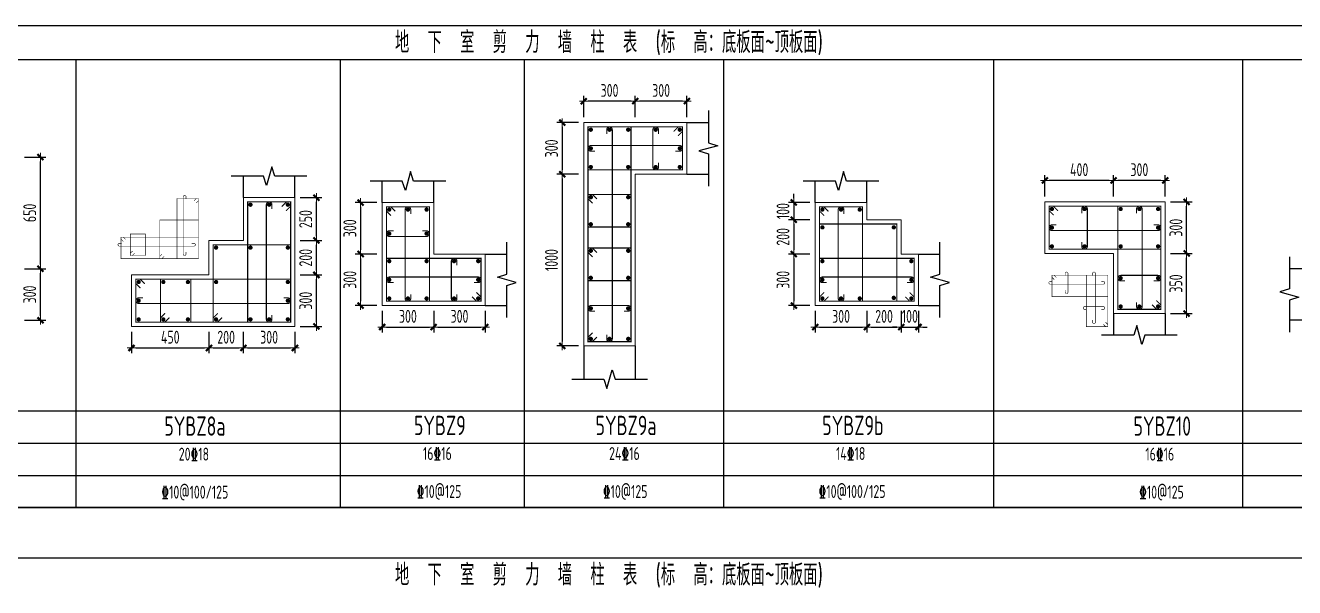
# Model space of a CAD drawing. Extents: x 292423 to 376523, y 106557 to 361882.
# Drawn here: x 316616 to 346140, y 191102 to 204194 of the extents above; entities that cross this region are included whole.
import ezdxf
from ezdxf.enums import TextEntityAlignment as Align

# ---------------------------------------------------------------- set-up
doc = ezdxf.new("R2010")
doc.units = 0
doc.header["$LTSCALE"] = 1000
doc.layers.get('0').update_dxf_attribs({"linetype": 'CONTINUOUS'})
doc.layers.get('Defpoints').update_dxf_attribs({"linetype": 'CONTINUOUS'})
for name, color, linetype in [('Note', 7, 'CONTINUOUS'), ('TAB', 7, 'CONTINUOUS'), ('THIN', 7, 'CONTINUOUS')]:
    doc.layers.add(name, color=color, linetype=linetype)
for name, color, linetype, lineweight in [('REIN', 6, 'CONTINUOUS', 18), ('Z-柱大样外框', 7, 'ByLayer', 18), ('Z-详图标注', 3, 'CONTINUOUS', 18)]:
    doc.layers.add(name, color=color, linetype=linetype, lineweight=lineweight)
doc.styles.get("Standard").update_dxf_attribs({"font": 'tssdeng.shx', "width": 0.7, "bigfont": 'tssdchn.shx'})
doc.styles.add('TCCAD_Dimension', font='Tssdeng.shx', dxfattribs={"width": 0.7, "bigfont": 'tssdchn.shx'})
doc.dimstyles.new('TCCAD_25_100', dxfattribs={"dimtxt": 300, "dimasz": 100, "dimexe": 125, "dimexo": 125, "dimgap": 100, "dimtad": 1, "dimdec": 0, "dimlfac": 0.25, "dimzin": 0, "dimdsep": 46, "dimtxsty": 'TCCAD_Dimension', "dimblk": '_TCDBK25_100', "dimcen": 0, "dimclrt": 7, "dimadec": 0, "dimazin": 0, "dimtfac": 1, "dimtdec": 0, "dimtix": 1, "dimtmove": 2, "dimatfit": 3, "dimfxl": 1, "dimtolj": 1, "dimtzin": 0, "dimarcsym": 0})

# ---------------------------------------------------------------- blocks, each defined once
blk = doc.blocks.new('_TCDBK25_100')
blk.add_line((-1, 0), (1, 0))
at = {"const_width": 0.5}
blk.add_lwpolyline([(-0.7, -0.7), (0.7, 0.7)], dxfattribs=at)
blk = doc.blocks.new('*D703')
at = {"layer": 'Defpoints', "color": 0}
for p in [(316467, 198527), (316967, 198527), (316467, 197327)]:
    blk.add_point(p, dxfattribs=at)
at = {"layer": 'Z-详图标注', "color": 0, "lineweight": -2}
for p, q in [((316592, 198527), (317092, 198527)), ((316967, 197427), (316967, 198427)), ((316592, 197327), (317092, 197327))]:
    blk.add_line(p, q, dxfattribs=at)
at = {"layer": 'Z-详图标注', "color": 0, "lineweight": -2, "xscale": 100, "yscale": 100, "zscale": 100}
for p, rotation in [((316967, 198527), 90), ((316967, 197327), 270)]:
    blk.add_blockref('_TCDBK25_100', p, dxfattribs=dict(at, rotation=rotation))
at = {"layer": 'Z-详图标注', "color": 7, "insert": (316717, 197927), "char_height": 300, "attachment_point": 5, "rotation": 90, "style": 'TCCAD_Dimension'}
blk.add_mtext('\\A1;300', dxfattribs=at)
blk = doc.blocks.new('*D704')
at = {"layer": 'Defpoints', "color": 0}
for p in [(316467, 201127), (316967, 201127), (316467, 198527)]:
    blk.add_point(p, dxfattribs=at)
at = {"layer": 'Z-详图标注', "color": 0, "lineweight": -2}
for p, q in [((316592, 201127), (317092, 201127)), ((316967, 198627), (316967, 201027)), ((316592, 198527), (317092, 198527))]:
    blk.add_line(p, q, dxfattribs=at)
at = {"layer": 'Z-详图标注', "color": 0, "lineweight": -2, "xscale": 100, "yscale": 100, "zscale": 100}
for p, rotation in [((316967, 201127), 90), ((316967, 198527), 270)]:
    blk.add_blockref('_TCDBK25_100', p, dxfattribs=dict(at, rotation=rotation))
at = {"layer": 'Z-详图标注', "color": 7, "insert": (316717, 199827), "char_height": 300, "attachment_point": 5, "rotation": 90, "style": 'TCCAD_Dimension'}
blk.add_mtext('\\A1;650', dxfattribs=at)
blk = doc.blocks.new('*D705')
at = {"layer": 'Defpoints', "color": 0}
for p in [(324914, 200069), (324414, 198869), (324914, 198869)]:
    blk.add_point(p, dxfattribs=at)
at = {"layer": 'Z-详图标注', "color": 0, "lineweight": -2}
for p, q in [((324789, 200069), (324289, 200069)), ((324414, 199969), (324414, 198969)), ((324789, 198869), (324289, 198869))]:
    blk.add_line(p, q, dxfattribs=at)
at = {"layer": 'Z-详图标注', "color": 0, "lineweight": -2, "xscale": 100, "yscale": 100, "zscale": 100}
for p, rotation in [((324414, 200069), 90), ((324414, 198869), 270)]:
    blk.add_blockref('_TCDBK25_100', p, dxfattribs=dict(at, rotation=rotation))
at = {"layer": 'Z-详图标注', "color": 7, "insert": (324164, 199469), "char_height": 300, "attachment_point": 5, "rotation": 90, "style": 'TCCAD_Dimension'}
blk.add_mtext('\\A1;300', dxfattribs=at)
blk = doc.blocks.new('*D706')
at = {"layer": 'Defpoints', "color": 0}
for p in [(324914, 198869), (324414, 197669), (324914, 197669)]:
    blk.add_point(p, dxfattribs=at)
at = {"layer": 'Z-详图标注', "color": 0, "lineweight": -2}
for p, q in [((324789, 198869), (324289, 198869)), ((324414, 198769), (324414, 197769)), ((324789, 197669), (324289, 197669))]:
    blk.add_line(p, q, dxfattribs=at)
at = {"layer": 'Z-详图标注', "color": 0, "lineweight": -2, "xscale": 100, "yscale": 100, "zscale": 100}
for p, rotation in [((324414, 198869), 90), ((324414, 197669), 270)]:
    blk.add_blockref('_TCDBK25_100', p, dxfattribs=dict(at, rotation=rotation))
at = {"layer": 'Z-详图标注', "color": 7, "insert": (324164, 198269), "char_height": 300, "attachment_point": 5, "rotation": 90, "style": 'TCCAD_Dimension'}
blk.add_mtext('\\A1;300', dxfattribs=at)
blk = doc.blocks.new('*D707')
at = {"layer": 'Defpoints', "color": 0}
for p in [(324914, 197669), (326114, 197669), (326114, 197169)]:
    blk.add_point(p, dxfattribs=at)
at = {"layer": 'Z-详图标注', "color": 0, "lineweight": -2}
for p, q in [((324914, 197544), (324914, 197044)), ((326114, 197544), (326114, 197044)), ((325014, 197169), (326014, 197169))]:
    blk.add_line(p, q, dxfattribs=at)
at = {"layer": 'Z-详图标注', "color": 0, "lineweight": -2, "xscale": 100, "yscale": 100, "zscale": 100, "rotation": 180}
blk.add_blockref('_TCDBK25_100', (324914, 197169), dxfattribs=at)
at = {"layer": 'Z-详图标注', "color": 0, "lineweight": -2, "xscale": 100, "yscale": 100, "zscale": 100}
blk.add_blockref('_TCDBK25_100', (326114, 197169), dxfattribs=at)
at = {"layer": 'Z-详图标注', "color": 7, "insert": (325514, 197419), "char_height": 300, "attachment_point": 5, "style": 'TCCAD_Dimension'}
blk.add_mtext('\\A1;300', dxfattribs=at)
blk = doc.blocks.new('*D708')
at = {"layer": 'Defpoints', "color": 0}
for p in [(326114, 197669), (327314, 197669), (327314, 197169)]:
    blk.add_point(p, dxfattribs=at)
at = {"layer": 'Z-详图标注', "color": 0, "lineweight": -2}
for p, q in [((326114, 197544), (326114, 197044)), ((327314, 197544), (327314, 197044)), ((326214, 197169), (327214, 197169))]:
    blk.add_line(p, q, dxfattribs=at)
at = {"layer": 'Z-详图标注', "color": 0, "lineweight": -2, "xscale": 100, "yscale": 100, "zscale": 100, "rotation": 180}
blk.add_blockref('_TCDBK25_100', (326114, 197169), dxfattribs=at)
at = {"layer": 'Z-详图标注', "color": 0, "lineweight": -2, "xscale": 100, "yscale": 100, "zscale": 100}
blk.add_blockref('_TCDBK25_100', (327314, 197169), dxfattribs=at)
at = {"layer": 'Z-详图标注', "color": 7, "insert": (326714, 197419), "char_height": 300, "attachment_point": 5, "style": 'TCCAD_Dimension'}
blk.add_mtext('\\A1;300', dxfattribs=at)
blk = doc.blocks.new('*D709')
at = {"layer": 'Defpoints', "color": 0}
for p in [(343129, 198883), (343629, 198883), (343129, 197483)]:
    blk.add_point(p, dxfattribs=at)
at = {"layer": 'Z-详图标注', "color": 0, "lineweight": -2}
for p, q in [((343254, 198883), (343754, 198883)), ((343629, 197583), (343629, 198783)), ((343254, 197483), (343754, 197483))]:
    blk.add_line(p, q, dxfattribs=at)
at = {"layer": 'Z-详图标注', "color": 0, "lineweight": -2, "xscale": 100, "yscale": 100, "zscale": 100}
for p, rotation in [((343629, 198883), 90), ((343629, 197483), 270)]:
    blk.add_blockref('_TCDBK25_100', p, dxfattribs=dict(at, rotation=rotation))
at = {"layer": 'Z-详图标注', "color": 7, "insert": (343379, 198183), "char_height": 300, "attachment_point": 5, "rotation": 90, "style": 'TCCAD_Dimension'}
blk.add_mtext('\\A1;350', dxfattribs=at)
blk = doc.blocks.new('*D710')
at = {"layer": 'Defpoints', "color": 0}
for p in [(343129, 200083), (343629, 200083), (343129, 198883)]:
    blk.add_point(p, dxfattribs=at)
at = {"layer": 'Z-详图标注', "color": 0, "lineweight": -2}
for p, q in [((343254, 200083), (343754, 200083)), ((343629, 198983), (343629, 199983)), ((343254, 198883), (343754, 198883))]:
    blk.add_line(p, q, dxfattribs=at)
at = {"layer": 'Z-详图标注', "color": 0, "lineweight": -2, "xscale": 100, "yscale": 100, "zscale": 100}
for p, rotation in [((343629, 200083), 90), ((343629, 198883), 270)]:
    blk.add_blockref('_TCDBK25_100', p, dxfattribs=dict(at, rotation=rotation))
at = {"layer": 'Z-详图标注', "color": 7, "insert": (343379, 199483), "char_height": 300, "attachment_point": 5, "rotation": 90, "style": 'TCCAD_Dimension'}
blk.add_mtext('\\A1;300', dxfattribs=at)
blk = doc.blocks.new('*D711')
at = {"layer": 'Defpoints', "color": 0}
for p in [(341929, 200583), (341929, 200083), (343129, 200083)]:
    blk.add_point(p, dxfattribs=at)
at = {"layer": 'Z-详图标注', "color": 0, "lineweight": -2}
for p, q in [((341929, 200208), (341929, 200708)), ((343029, 200583), (342029, 200583)), ((343129, 200208), (343129, 200708))]:
    blk.add_line(p, q, dxfattribs=at)
at = {"layer": 'Z-详图标注', "color": 0, "lineweight": -2, "xscale": 100, "yscale": 100, "zscale": 100, "rotation": 180}
blk.add_blockref('_TCDBK25_100', (341929, 200583), dxfattribs=at)
at = {"layer": 'Z-详图标注', "color": 0, "lineweight": -2, "xscale": 100, "yscale": 100, "zscale": 100}
blk.add_blockref('_TCDBK25_100', (343129, 200583), dxfattribs=at)
at = {"layer": 'Z-详图标注', "color": 7, "insert": (342529, 200833), "char_height": 300, "attachment_point": 5, "style": 'TCCAD_Dimension'}
blk.add_mtext('\\A1;300', dxfattribs=at)
blk = doc.blocks.new('*D712')
at = {"layer": 'Defpoints', "color": 0}
for p in [(340329, 200583), (340329, 200083), (341929, 200083)]:
    blk.add_point(p, dxfattribs=at)
at = {"layer": 'Z-详图标注', "color": 0, "lineweight": -2}
for p, q in [((340329, 200208), (340329, 200708)), ((341829, 200583), (340429, 200583)), ((341929, 200208), (341929, 200708))]:
    blk.add_line(p, q, dxfattribs=at)
at = {"layer": 'Z-详图标注', "color": 0, "lineweight": -2, "xscale": 100, "yscale": 100, "zscale": 100, "rotation": 180}
blk.add_blockref('_TCDBK25_100', (340329, 200583), dxfattribs=at)
at = {"layer": 'Z-详图标注', "color": 0, "lineweight": -2, "xscale": 100, "yscale": 100, "zscale": 100}
blk.add_blockref('_TCDBK25_100', (341929, 200583), dxfattribs=at)
at = {"layer": 'Z-详图标注', "color": 7, "insert": (341129, 200833), "char_height": 300, "attachment_point": 5, "style": 'TCCAD_Dimension'}
blk.add_mtext('\\A1;400', dxfattribs=at)
blk = doc.blocks.new('*D725')
at = {"layer": 'Defpoints', "color": 0}
for p in [(330804, 202429), (330804, 201929), (332004, 201929)]:
    blk.add_point(p, dxfattribs=at)
at = {"layer": 'Z-详图标注', "color": 0, "lineweight": -2}
for p, q in [((330804, 202054), (330804, 202554)), ((332004, 202054), (332004, 202554)), ((331904, 202429), (330904, 202429))]:
    blk.add_line(p, q, dxfattribs=at)
at = {"layer": 'Z-详图标注', "color": 0, "lineweight": -2, "xscale": 100, "yscale": 100, "zscale": 100, "rotation": 180}
blk.add_blockref('_TCDBK25_100', (330804, 202429), dxfattribs=at)
at = {"layer": 'Z-详图标注', "color": 0, "lineweight": -2, "xscale": 100, "yscale": 100, "zscale": 100}
blk.add_blockref('_TCDBK25_100', (332004, 202429), dxfattribs=at)
at = {"layer": 'Z-详图标注', "color": 7, "insert": (331404, 202679), "char_height": 300, "attachment_point": 5, "style": 'TCCAD_Dimension'}
blk.add_mtext('\\A1;300', dxfattribs=at)
blk = doc.blocks.new('*D726')
at = {"layer": 'Defpoints', "color": 0}
for p in [(329604, 202429), (329604, 201929), (330804, 201929)]:
    blk.add_point(p, dxfattribs=at)
at = {"layer": 'Z-详图标注', "color": 0, "lineweight": -2}
for p, q in [((329604, 202054), (329604, 202554)), ((330804, 202054), (330804, 202554)), ((330704, 202429), (329704, 202429))]:
    blk.add_line(p, q, dxfattribs=at)
at = {"layer": 'Z-详图标注', "color": 0, "lineweight": -2, "xscale": 100, "yscale": 100, "zscale": 100, "rotation": 180}
blk.add_blockref('_TCDBK25_100', (329604, 202429), dxfattribs=at)
at = {"layer": 'Z-详图标注', "color": 0, "lineweight": -2, "xscale": 100, "yscale": 100, "zscale": 100}
blk.add_blockref('_TCDBK25_100', (330804, 202429), dxfattribs=at)
at = {"layer": 'Z-详图标注', "color": 7, "insert": (330204, 202679), "char_height": 300, "attachment_point": 5, "style": 'TCCAD_Dimension'}
blk.add_mtext('\\A1;300', dxfattribs=at)
blk = doc.blocks.new('*D727')
at = {"layer": 'Defpoints', "color": 0}
for p in [(329604, 201929), (329104, 200729), (329604, 200729)]:
    blk.add_point(p, dxfattribs=at)
at = {"layer": 'Z-详图标注', "color": 0, "lineweight": -2}
for p, q in [((329479, 201929), (328979, 201929)), ((329104, 201829), (329104, 200829)), ((329479, 200729), (328979, 200729))]:
    blk.add_line(p, q, dxfattribs=at)
at = {"layer": 'Z-详图标注', "color": 0, "lineweight": -2, "xscale": 100, "yscale": 100, "zscale": 100}
for p, rotation in [((329104, 201929), 90), ((329104, 200729), 270)]:
    blk.add_blockref('_TCDBK25_100', p, dxfattribs=dict(at, rotation=rotation))
at = {"layer": 'Z-详图标注', "color": 7, "insert": (328854, 201329), "char_height": 300, "attachment_point": 5, "rotation": 90, "style": 'TCCAD_Dimension'}
blk.add_mtext('\\A1;300', dxfattribs=at)
blk = doc.blocks.new('*D728')
at = {"layer": 'Defpoints', "color": 0}
for p in [(329604, 200729), (329104, 196729), (329604, 196729)]:
    blk.add_point(p, dxfattribs=at)
at = {"layer": 'Z-详图标注', "color": 0, "lineweight": -2}
for p, q in [((329479, 200729), (328979, 200729)), ((329104, 200629), (329104, 196829)), ((329479, 196729), (328979, 196729))]:
    blk.add_line(p, q, dxfattribs=at)
at = {"layer": 'Z-详图标注', "color": 0, "lineweight": -2, "xscale": 100, "yscale": 100, "zscale": 100}
for p, rotation in [((329104, 200729), 90), ((329104, 196729), 270)]:
    blk.add_blockref('_TCDBK25_100', p, dxfattribs=dict(at, rotation=rotation))
at = {"layer": 'Z-详图标注', "color": 7, "insert": (328854, 198729), "char_height": 300, "attachment_point": 5, "rotation": 90, "style": 'TCCAD_Dimension'}
blk.add_mtext('\\A1;1000', dxfattribs=at)
blk = doc.blocks.new('*D729')
at = {"layer": 'Defpoints', "color": 0}
for p in [(334990, 200069, 0), (334490, 199669), (334990, 199669, 0)]:
    blk.add_point(p, dxfattribs=at)
at = {"layer": 'Z-详图标注', "color": 0, "lineweight": -2}
for p, q in [((334490, 200169), (334490, 200269)), ((334865, 200069), (334365, 200069)), ((334490, 200069), (334490, 199669)), ((334865, 199669), (334365, 199669)), ((334490, 199569), (334490, 199469))]:
    blk.add_line(p, q, dxfattribs=at)
at = {"layer": 'Z-详图标注', "color": 0, "lineweight": -2, "xscale": 100, "yscale": 100, "zscale": 100}
for p, rotation in [((334490, 200069), 270), ((334490, 199669), 90)]:
    blk.add_blockref('_TCDBK25_100', p, dxfattribs=dict(at, rotation=rotation))
at = {"layer": 'Z-详图标注', "color": 7, "insert": (334240, 199869), "char_height": 300, "attachment_point": 5, "rotation": 90, "style": 'TCCAD_Dimension'}
blk.add_mtext('\\A1;100', dxfattribs=at)
blk = doc.blocks.new('*D730')
at = {"layer": 'Defpoints', "color": 0}
for p in [(334990, 198869), (334490, 197669), (334990, 197669)]:
    blk.add_point(p, dxfattribs=at)
at = {"layer": 'Z-详图标注', "color": 0, "lineweight": -2}
for p, q in [((334865, 198869), (334365, 198869)), ((334490, 198769), (334490, 197769)), ((334865, 197669), (334365, 197669))]:
    blk.add_line(p, q, dxfattribs=at)
at = {"layer": 'Z-详图标注', "color": 0, "lineweight": -2, "xscale": 100, "yscale": 100, "zscale": 100}
for p, rotation in [((334490, 198869), 90), ((334490, 197669), 270)]:
    blk.add_blockref('_TCDBK25_100', p, dxfattribs=dict(at, rotation=rotation))
at = {"layer": 'Z-详图标注', "color": 7, "insert": (334240, 198269), "char_height": 300, "attachment_point": 5, "rotation": 90, "style": 'TCCAD_Dimension'}
blk.add_mtext('\\A1;300', dxfattribs=at)
blk = doc.blocks.new('*D731')
at = {"layer": 'Defpoints', "color": 0}
for p in [(334990, 197669), (336190, 197669), (336190, 197169)]:
    blk.add_point(p, dxfattribs=at)
at = {"layer": 'Z-详图标注', "color": 0, "lineweight": -2}
for p, q in [((334990, 197544), (334990, 197044)), ((336190, 197544), (336190, 197044)), ((335090, 197169), (336090, 197169))]:
    blk.add_line(p, q, dxfattribs=at)
at = {"layer": 'Z-详图标注', "color": 0, "lineweight": -2, "xscale": 100, "yscale": 100, "zscale": 100, "rotation": 180}
blk.add_blockref('_TCDBK25_100', (334990, 197169), dxfattribs=at)
at = {"layer": 'Z-详图标注', "color": 0, "lineweight": -2, "xscale": 100, "yscale": 100, "zscale": 100}
blk.add_blockref('_TCDBK25_100', (336190, 197169), dxfattribs=at)
at = {"layer": 'Z-详图标注', "color": 7, "insert": (335590, 197419), "char_height": 300, "attachment_point": 5, "style": 'TCCAD_Dimension'}
blk.add_mtext('\\A1;300', dxfattribs=at)
blk = doc.blocks.new('*D732')
at = {"layer": 'Defpoints', "color": 0}
for p in [(336190, 197669, 0), (336990, 197669, 0), (336990, 197169)]:
    blk.add_point(p, dxfattribs=at)
at = {"layer": 'Z-详图标注', "color": 0, "lineweight": -2}
for p, q in [((336190, 197544), (336190, 197044)), ((336990, 197544), (336990, 197044)), ((336290, 197169), (336890, 197169))]:
    blk.add_line(p, q, dxfattribs=at)
at = {"layer": 'Z-详图标注', "color": 0, "lineweight": -2, "xscale": 100, "yscale": 100, "zscale": 100, "rotation": 180}
blk.add_blockref('_TCDBK25_100', (336190, 197169), dxfattribs=at)
at = {"layer": 'Z-详图标注', "color": 0, "lineweight": -2, "xscale": 100, "yscale": 100, "zscale": 100}
blk.add_blockref('_TCDBK25_100', (336990, 197169), dxfattribs=at)
at = {"layer": 'Z-详图标注', "color": 7, "insert": (336590, 197419), "char_height": 300, "attachment_point": 5, "style": 'TCCAD_Dimension'}
blk.add_mtext('\\A1;200', dxfattribs=at)
blk = doc.blocks.new('*D733')
at = {"layer": 'Defpoints', "color": 0}
for p in [(319086, 197183), (320886, 197183), (320886, 196683)]:
    blk.add_point(p, dxfattribs=at)
at = {"layer": 'Z-详图标注', "color": 0, "lineweight": -2}
for p, q in [((319086, 197058), (319086, 196558)), ((320886, 197058), (320886, 196558)), ((319186, 196683), (320786, 196683))]:
    blk.add_line(p, q, dxfattribs=at)
at = {"layer": 'Z-详图标注', "color": 0, "lineweight": -2, "xscale": 100, "yscale": 100, "zscale": 100, "rotation": 180}
blk.add_blockref('_TCDBK25_100', (319086, 196683), dxfattribs=at)
at = {"layer": 'Z-详图标注', "color": 0, "lineweight": -2, "xscale": 100, "yscale": 100, "zscale": 100}
blk.add_blockref('_TCDBK25_100', (320886, 196683), dxfattribs=at)
at = {"layer": 'Z-详图标注', "color": 7, "insert": (319986, 196933), "char_height": 300, "attachment_point": 5, "style": 'TCCAD_Dimension'}
blk.add_mtext('\\A1;450', dxfattribs=at)
blk = doc.blocks.new('*D734')
at = {"layer": 'Defpoints', "color": 0}
for p in [(320886, 197183), (321686, 197183), (321686, 196683)]:
    blk.add_point(p, dxfattribs=at)
at = {"layer": 'Z-详图标注', "color": 0, "lineweight": -2}
for p, q in [((320886, 197058), (320886, 196558)), ((321686, 197058), (321686, 196558)), ((320986, 196683), (321586, 196683))]:
    blk.add_line(p, q, dxfattribs=at)
at = {"layer": 'Z-详图标注', "color": 0, "lineweight": -2, "xscale": 100, "yscale": 100, "zscale": 100, "rotation": 180}
blk.add_blockref('_TCDBK25_100', (320886, 196683), dxfattribs=at)
at = {"layer": 'Z-详图标注', "color": 0, "lineweight": -2, "xscale": 100, "yscale": 100, "zscale": 100}
blk.add_blockref('_TCDBK25_100', (321686, 196683), dxfattribs=at)
at = {"layer": 'Z-详图标注', "color": 7, "insert": (321286, 196933), "char_height": 300, "attachment_point": 5, "style": 'TCCAD_Dimension'}
blk.add_mtext('\\A1;200', dxfattribs=at)
blk = doc.blocks.new('*D735')
at = {"layer": 'Defpoints', "color": 0}
for p in [(321686, 197183), (322886, 197183), (322886, 196683)]:
    blk.add_point(p, dxfattribs=at)
at = {"layer": 'Z-详图标注', "color": 0, "lineweight": -2}
for p, q in [((321686, 197058), (321686, 196558)), ((322886, 197058), (322886, 196558)), ((321786, 196683), (322786, 196683))]:
    blk.add_line(p, q, dxfattribs=at)
at = {"layer": 'Z-详图标注', "color": 0, "lineweight": -2, "xscale": 100, "yscale": 100, "zscale": 100, "rotation": 180}
blk.add_blockref('_TCDBK25_100', (321686, 196683), dxfattribs=at)
at = {"layer": 'Z-详图标注', "color": 0, "lineweight": -2, "xscale": 100, "yscale": 100, "zscale": 100}
blk.add_blockref('_TCDBK25_100', (322886, 196683), dxfattribs=at)
at = {"layer": 'Z-详图标注', "color": 7, "insert": (322286, 196933), "char_height": 300, "attachment_point": 5, "style": 'TCCAD_Dimension'}
blk.add_mtext('\\A1;300', dxfattribs=at)
blk = doc.blocks.new('*D736')
at = {"layer": 'Defpoints', "color": 0}
for p in [(322886, 198383), (323386, 198383), (322886, 197183)]:
    blk.add_point(p, dxfattribs=at)
at = {"layer": 'Z-详图标注', "color": 0, "lineweight": -2}
for p, q in [((323011, 198383), (323511, 198383)), ((323386, 197283), (323386, 198283)), ((323011, 197183), (323511, 197183))]:
    blk.add_line(p, q, dxfattribs=at)
at = {"layer": 'Z-详图标注', "color": 0, "lineweight": -2, "xscale": 100, "yscale": 100, "zscale": 100}
for p, rotation in [((323386, 198383), 90), ((323386, 197183), 270)]:
    blk.add_blockref('_TCDBK25_100', p, dxfattribs=dict(at, rotation=rotation))
at = {"layer": 'Z-详图标注', "color": 7, "insert": (323136, 197783), "char_height": 300, "attachment_point": 5, "rotation": 90, "style": 'TCCAD_Dimension'}
blk.add_mtext('\\A1;300', dxfattribs=at)
blk = doc.blocks.new('*D737')
at = {"layer": 'Defpoints', "color": 0}
for p in [(322886, 199184), (323386, 199184), (322886, 198383)]:
    blk.add_point(p, dxfattribs=at)
at = {"layer": 'Z-详图标注', "color": 0, "lineweight": -2}
for p, q in [((323011, 199184), (323511, 199184)), ((323386, 198483), (323386, 199084)), ((323011, 198383), (323511, 198383))]:
    blk.add_line(p, q, dxfattribs=at)
at = {"layer": 'Z-详图标注', "color": 0, "lineweight": -2, "xscale": 100, "yscale": 100, "zscale": 100}
for p, rotation in [((323386, 199184), 90), ((323386, 198383), 270)]:
    blk.add_blockref('_TCDBK25_100', p, dxfattribs=dict(at, rotation=rotation))
at = {"layer": 'Z-详图标注', "color": 7, "insert": (323136, 198783), "char_height": 300, "attachment_point": 5, "rotation": 90, "style": 'TCCAD_Dimension'}
blk.add_mtext('\\A1;200', dxfattribs=at)
blk = doc.blocks.new('*D738')
at = {"layer": 'Defpoints', "color": 0}
for p in [(322886, 200183), (323386, 200183), (322886, 199184)]:
    blk.add_point(p, dxfattribs=at)
at = {"layer": 'Z-详图标注', "color": 0, "lineweight": -2}
for p, q in [((323011, 200183), (323511, 200183)), ((323386, 199284), (323386, 200083)), ((323011, 199184), (323511, 199184))]:
    blk.add_line(p, q, dxfattribs=at)
at = {"layer": 'Z-详图标注', "color": 0, "lineweight": -2, "xscale": 100, "yscale": 100, "zscale": 100}
for p, rotation in [((323386, 200183), 90), ((323386, 199184), 270)]:
    blk.add_blockref('_TCDBK25_100', p, dxfattribs=dict(at, rotation=rotation))
at = {"layer": 'Z-详图标注', "color": 7, "insert": (323136, 199683), "char_height": 300, "attachment_point": 5, "rotation": 90, "style": 'TCCAD_Dimension'}
blk.add_mtext('\\A1;250', dxfattribs=at)
blk = doc.blocks.new('*D749')
at = {"layer": 'Defpoints', "color": 0}
for p in [(334990, 199669, 0), (334490, 198869), (334990, 198869, 0)]:
    blk.add_point(p, dxfattribs=at)
at = {"layer": 'Z-详图标注', "color": 0, "lineweight": -2}
for p, q in [((334865, 199669), (334365, 199669)), ((334490, 199569), (334490, 198969)), ((334865, 198869), (334365, 198869))]:
    blk.add_line(p, q, dxfattribs=at)
at = {"layer": 'Z-详图标注', "color": 0, "lineweight": -2, "xscale": 100, "yscale": 100, "zscale": 100}
for p, rotation in [((334490, 199669), 90), ((334490, 198869), 270)]:
    blk.add_blockref('_TCDBK25_100', p, dxfattribs=dict(at, rotation=rotation))
at = {"layer": 'Z-详图标注', "color": 7, "insert": (334240, 199269), "char_height": 300, "attachment_point": 5, "rotation": 90, "style": 'TCCAD_Dimension'}
blk.add_mtext('\\A1;200', dxfattribs=at)
blk = doc.blocks.new('*D750')
at = {"layer": 'Defpoints', "color": 0}
for p in [(336990, 197669, 0), (337390, 197669, 0), (337390, 197169)]:
    blk.add_point(p, dxfattribs=at)
at = {"layer": 'Z-详图标注', "color": 0, "lineweight": -2}
for p, q in [((336990, 197544), (336990, 197044)), ((337390, 197544), (337390, 197044)), ((336890, 197169), (336790, 197169)), ((336990, 197169), (337390, 197169)), ((337490, 197169), (337590, 197169))]:
    blk.add_line(p, q, dxfattribs=at)
at = {"layer": 'Z-详图标注', "color": 0, "lineweight": -2, "xscale": 100, "yscale": 100, "zscale": 100}
blk.add_blockref('_TCDBK25_100', (336990, 197169), dxfattribs=at)
at = {"layer": 'Z-详图标注', "color": 0, "lineweight": -2, "xscale": 100, "yscale": 100, "zscale": 100, "rotation": 180}
blk.add_blockref('_TCDBK25_100', (337390, 197169), dxfattribs=at)
at = {"layer": 'Z-详图标注', "color": 7, "insert": (337190, 197419), "char_height": 300, "attachment_point": 5, "style": 'TCCAD_Dimension'}
blk.add_mtext('\\A1;100', dxfattribs=at)

msp = doc.modelspace()

# ---------------------------------------------------------------- linework, layer by layer
at = {"layer": 'REIN', "color": 210, "elevation": 0}
for points, const_width in [([(329909.8, 196935.1), (329803.7, 196829.1), (329703.7, 196829.1), (329703.7, 201829.1), (330703.7, 201829.1), (330703.7, 196829.1), (329703.7, 196829.1), (329703.7, 196929.1), (329809.8, 197035.1)], 25), ([(331697.6, 201723), (331803.7, 201829.1), (331903.7, 201829.1), (331903.7, 200829.1), (329703.7, 200829.1), (329703.7, 201829.1), (331903.7, 201829.1), (331903.7, 201729.1), (331797.6, 201623)], 25), ([(320539.4, 200110.4), (320592.5, 200163.4), (320642.5, 200163.4), (320642.5, 198763.4), (320142.5, 198763.4), (320142.5, 200163.4), (320642.5, 200163.4), (320642.5, 200113.4), (320589.4, 200060.4)], 12.5), ([(322580.4, 199976.8), (322686.5, 200082.9), (322786.5, 200082.9), (322786.5, 197282.9), (321786.5, 197282.9), (321786.5, 200082.9), (322786.5, 200082.9), (322786.5, 199982.9), (322680.4, 199876.8)], 25), ([(325120.4, 199763.2), (325014.4, 199869.3), (325014.4, 199969.3), (326014.4, 199969.3), (326014.4, 197769.3), (325014.4, 197769.3), (325014.4, 199969.3), (325114.4, 199969.3), (325220.4, 199863.2)], 25), ([(335196, 199763.2), (335089.9, 199869.3), (335089.9, 199969.3), (336089.9, 199969.3), (336089.9, 197769.3), (335089.9, 197769.3), (335089.9, 199969.3), (335189.9, 199969.3), (335296, 199863.2)], 25), ([(340534.6, 199776.6), (340428.6, 199882.6), (340428.6, 199982.6), (343029.2, 199982.6), (343029.2, 198982.6), (340428.6, 198982.6), (340428.6, 199982.6), (340528.6, 199982.6), (340634.6, 199876.6)], 25), ([(342923.1, 197788.7), (343029.2, 197682.6), (343029.2, 197582.6), (342029.2, 197582.6), (342029.2, 199982.6), (343029.2, 199982.6), (343029.2, 197582.6), (342929.2, 197582.6), (342823.1, 197688.7)], 25), ([(319845.5, 198816.5), (319792.5, 198763.4), (319742.5, 198763.4), (319742.5, 199664), (320642.5, 199664), (320642.5, 198763.4), (319742.5, 198763.4), (319742.5, 198813.4), (319795.5, 198866.5)], 12.5), ([(335296, 197875.4), (335189.9, 197769.3), (335089.9, 197769.3), (335089.9, 199569.3), (336889.9, 199569.3), (336889.9, 197769.3), (335089.9, 197769.3), (335089.9, 197869.3), (335196, 197975.4)], 25), ([(318895.5, 199160.4), (318842.5, 199213.4), (318842.5, 199263.4), (320642.5, 199263.4), (320642.5, 198763.4), (318842.5, 198763.4), (318842.5, 199263.4), (318892.5, 199263.4), (318945.5, 199210.4)], 12.5), ([(321192.6, 197389), (321086.5, 197282.9), (320986.5, 197282.9), (320986.5, 199084.1), (322786.5, 199084.1), (322786.5, 197282.9), (320986.5, 197282.9), (320986.5, 197382.9), (321092.6, 197489)], 25), ([(327108.3, 197975.4), (327214.4, 197869.3), (327214.4, 197769.3), (325014.4, 197769.3), (325014.4, 198769.3), (327214.4, 198769.3), (327214.4, 197769.3), (327114.4, 197769.3), (327008.3, 197875.4)], 25), ([(337183.8, 197975.4), (337289.9, 197869.3), (337289.9, 197769.3), (335089.9, 197769.3), (335089.9, 198769.3), (337289.9, 198769.3), (337289.9, 197769.3), (337189.9, 197769.3), (337083.8, 197875.4)], 25), ([(319292.6, 198076.9), (319186.5, 198182.9), (319186.5, 198282.9), (322786.5, 198282.9), (322786.5, 197282.9), (319186.5, 197282.9), (319186.5, 198282.9), (319286.5, 198282.9), (319392.6, 198176.9)], 25), ([(340548.7, 198274.3), (340495.7, 198327.3), (340495.7, 198377.3), (341796, 198377.3), (341796, 197877.3), (340495.7, 197877.3), (340495.7, 198377.3), (340545.7, 198377.3), (340598.7, 198324.3)], 12.5), ([(341742.9, 197280.3), (341796, 197227.3), (341796, 197177.3), (341296, 197177.3), (341296, 198377.3), (341796, 198377.3), (341796, 197177.3), (341746, 197177.3), (341692.9, 197230.3)], 12.5)]:
    msp.add_lwpolyline(points, dxfattribs=dict(at, const_width=const_width))
at = {"layer": 'REIN', "color": 6, "const_width": 50, "elevation": 0}
for points in [[(329768.7, 201789.1, 1), (329768.7, 201739.1, 1)], [(330203.7, 201789.1, 1), (330203.7, 201739.1, 1)], [(330638.7, 201789.1, 1), (330638.7, 201739.1, 1)], [(331278.7, 201789.1, 1), (331278.7, 201739.1, 1)], [(331838.7, 201789.1, 1), (331838.7, 201739.1, 1)], [(329768.7, 201354.1, 1), (329768.7, 201304.1, 1)], [(331838.7, 201354.1, 1), (331838.7, 201304.1, 1)], [(329768.7, 200919.1, 1), (329768.7, 200869.1, 1)], [(330638.7, 200919.1, 1), (330638.7, 200869.1, 1)], [(331278.7, 200919.1, 1), (331278.7, 200869.1, 1)], [(331838.7, 200919.1, 1), (331838.7, 200869.1, 1)], [(329768.7, 200168.1, 1), (329768.7, 200218.1, 1)], [(330638.7, 200168.1, 1), (330638.7, 200218.1, 1)], [(321826.5, 200017.9, 1), (321876.5, 200017.9, 1)], [(322261.5, 200017.9, 1), (322311.5, 200017.9, 1)], [(322696.5, 200017.9, 1), (322746.5, 200017.9, 1)], [(325054.4, 199904.3, 1), (325104.4, 199904.3, 1)], [(325489.4, 199904.3, 1), (325539.4, 199904.3, 1)], [(325924.4, 199904.3, 1), (325974.4, 199904.3, 1)], [(335129.9, 199904.3, 1), (335179.9, 199904.3, 1)], [(335564.9, 199904.3, 1), (335614.9, 199904.3, 1)], [(335999.9, 199904.3, 1), (336049.9, 199904.3, 1)], [(340468.6, 199917.6, 1), (340518.6, 199917.6, 1)], [(341228.9, 199917.6, 1), (341278.9, 199917.6, 1)], [(342069.2, 199917.6, 1), (342119.2, 199917.6, 1)], [(342504.2, 199917.6, 1), (342554.2, 199917.6, 1)], [(342939.2, 199917.6, 1), (342989.2, 199917.6, 1)], [(329768.7, 199538.1, 1), (329768.7, 199588.1, 1)], [(330638.7, 199538.1, 1), (330638.7, 199588.1, 1)], [(325054.4, 199344.3, 1), (325104.4, 199344.3, 1)], [(325924.4, 199344.3, 1), (325974.4, 199344.3, 1)], [(335129.9, 199490.7, 1), (335179.9, 199490.7, 1)], [(336791.8, 199490.7, 1), (336841.8, 199490.7, 1)], [(340468.6, 199482.6, 1), (340518.6, 199482.6, 1)], [(342939.2, 199482.6, 1), (342989.2, 199482.6, 1)], [(321026.5, 199019.1, 1), (321076.5, 199019.1, 1)], [(321826.5, 199019.1, 1), (321876.5, 199019.1, 1)], [(322696.5, 199019.1, 1), (322746.5, 199019.1, 1)], [(329768.7, 198919.8, 1), (329768.7, 198969.8, 1)], [(330638.7, 198919.8, 1), (330638.7, 198969.8, 1)], [(340468.6, 199047.6, 1), (340518.6, 199047.6, 1)], [(341228.9, 199047.6, 1), (341278.9, 199047.6, 1)], [(342069.2, 199047.6, 1), (342119.2, 199047.6, 1)], [(342939.2, 199047.6, 1), (342989.2, 199047.6, 1)], [(325054.4, 198704.3, 1), (325104.4, 198704.3, 1)], [(325924.4, 198704.3, 1), (325974.4, 198704.3, 1)], [(326564.4, 198704.3, 1), (326614.4, 198704.3, 1)], [(327124.4, 198704.3, 1), (327174.4, 198704.3, 1)], [(335129.9, 198704.3, 1), (335179.9, 198704.3, 1)], [(337199.9, 198704.3, 1), (337249.9, 198704.3, 1)], [(319226.5, 198217.9, 1), (319276.5, 198217.9, 1)], [(319799.8, 198217.9, 1), (319849.8, 198217.9, 1)], [(320373.2, 198217.9, 1), (320423.2, 198217.9, 1)], [(321026.5, 198217.9, 1), (321076.5, 198217.9, 1)], [(322696.5, 198217.9, 1), (322746.5, 198217.9, 1)], [(325054.4, 198269.3, 1), (325104.4, 198269.3, 1)], [(327124.4, 198269.3, 1), (327174.4, 198269.3, 1)], [(329768.7, 198289.8, 1), (329768.7, 198339.8, 1)], [(330638.7, 198289.8, 1), (330638.7, 198339.8, 1)], [(335129.9, 198269.3, 1), (335179.9, 198269.3, 1)], [(337199.9, 198269.3, 1), (337249.9, 198269.3, 1)], [(342069.2, 198307.6, 1), (342119.2, 198307.6, 1)], [(342939.2, 198307.6, 1), (342989.2, 198307.6, 1)], [(319226.5, 197782.9, 1), (319276.5, 197782.9, 1)], [(322696.5, 197782.9, 1), (322746.5, 197782.9, 1)], [(325054.4, 197834.3, 1), (325104.4, 197834.3, 1)], [(325489.4, 197834.3, 1), (325539.4, 197834.3, 1)], [(325924.4, 197834.3, 1), (325974.4, 197834.3, 1)], [(326564.4, 197834.3, 1), (326614.4, 197834.3, 1)], [(327124.4, 197834.3, 1), (327174.4, 197834.3, 1)], [(335129.9, 197834.3, 1), (335179.9, 197834.3, 1)], [(335564.9, 197834.3, 1), (335614.9, 197834.3, 1)], [(335999.9, 197834.3, 1), (336049.9, 197834.3, 1)], [(336791.8, 197848.9, 1), (336841.8, 197848.9, 1)], [(337199.9, 197834.3, 1), (337249.9, 197834.3, 1)], [(329743.7, 197603.6, 1), (329793.7, 197603.6, 1)], [(330613.7, 197603.6, 1), (330663.7, 197603.6, 1)], [(342069.2, 197647.6, 1), (342119.2, 197647.6, 1)], [(342504.2, 197647.6, 1), (342554.2, 197647.6, 1)], [(342939.2, 197647.6, 1), (342989.2, 197647.6, 1)], [(319226.5, 197347.9, 1), (319276.5, 197347.9, 1)], [(319799.8, 197347.9, 1), (319849.8, 197347.9, 1)], [(320373.2, 197347.9, 1), (320423.2, 197347.9, 1)], [(321026.5, 197347.9, 1), (321076.5, 197347.9, 1)], [(321826.5, 197347.9, 1), (321876.5, 197347.9, 1)], [(322261.5, 197347.9, 1), (322311.5, 197347.9, 1)], [(322696.5, 197347.9, 1), (322746.5, 197347.9, 1)], [(329768.7, 196919.1, 1), (329768.7, 196869.1, 1)], [(330203.7, 196919.1, 1), (330203.7, 196869.1, 1)], [(330638.7, 196919.1, 1), (330638.7, 196869.1, 1)]]:
    msp.add_lwpolyline(points, format="xyb", close=True, dxfattribs=at)
at = {"layer": 'REIN', "color": 6, "elevation": 0}
for points, const_width in [([(330138.7, 201664.1), (330138.7, 201764.1, -1), (330268.7, 201764.1), (330268.7, 196894.1, -1), (330138.7, 196894.1), (330138.7, 196994.1)], 25), ([(331343.7, 200994.1), (331343.7, 200894.1, -1), (331213.7, 200894.1), (331213.7, 201764.1, -1), (331343.7, 201764.1), (331343.7, 201664.1)], 25), ([(329868.7, 201264.1), (329768.7, 201264.1, -1), (329768.7, 201394.1), (331838.7, 201394.1, -1), (331838.7, 201264.1), (331738.7, 201264.1)], 25), ([(320352.5, 198918.4), (320352.5, 198868.4, -1), (320287.5, 198868.4), (320287.5, 200203.4, -1), (320352.5, 200203.4), (320352.5, 200153.4)], 12.5), ([(322351.5, 197447.9), (322351.5, 197347.9, -1), (322221.5, 197347.9), (322221.5, 200017.9, -1), (322351.5, 200017.9), (322351.5, 199917.9)], 25), ([(325579.4, 197934.3), (325579.4, 197834.3, -1), (325449.4, 197834.3), (325449.4, 199904.3, -1), (325579.4, 199904.3), (325579.4, 199804.3)], 25), ([(335654.9, 197934.3), (335654.9, 197834.3, -1), (335524.9, 197834.3), (335524.9, 199904.3, -1), (335654.9, 199904.3), (335654.9, 199804.3)], 25), ([(341188.9, 199817.6), (341188.9, 199917.6, -1), (341318.9, 199917.6), (341318.9, 199047.6, -1), (341188.9, 199047.6), (341188.9, 199147.6)], 25), ([(342464.2, 199817.6), (342464.2, 199917.6, -1), (342594.2, 199917.6), (342594.2, 197647.6, -1), (342464.2, 197647.6), (342464.2, 197747.6)], 25), ([(325849.4, 199409.3), (325949.4, 199409.3, -1), (325949.4, 199279.3), (325079.4, 199279.3, -1), (325079.4, 199409.3), (325179.4, 199409.3)], 25), ([(342864.2, 199547.6), (342964.2, 199547.6, -1), (342964.2, 199417.6), (340493.6, 199417.6, -1), (340493.6, 199547.6), (340593.6, 199547.6)], 25), ([(320487.5, 199118.4), (320537.5, 199118.4, -1), (320537.5, 199053.4), (318802.5, 199053.4, -1), (318802.5, 199118.4), (318852.5, 199118.4)], 12.5), ([(326654.4, 197934.3), (326654.4, 197834.3, -1), (326524.4, 197834.3), (326524.4, 198704.3, -1), (326654.4, 198704.3), (326654.4, 198604.3)], 25), ([(340803.3, 198367.3), (340803.3, 198417.3, -1), (340868.3, 198417.3), (340868.3, 197982.3, -1), (340803.3, 197982.3), (340803.3, 198032.3)], 12.5), ([(341441, 198367.3), (341441, 198417.3, -1), (341506, 198417.3), (341506, 197282.3, -1), (341441, 197282.3), (341441, 197332.3)], 12.5), ([(325179.4, 198204.3), (325079.4, 198204.3, -1), (325079.4, 198334.3), (327149.4, 198334.3, -1), (327149.4, 198204.3), (327049.4, 198204.3)], 25), ([(335254.9, 198204.3), (335154.9, 198204.3, -1), (335154.9, 198334.3), (337224.9, 198334.3, -1), (337224.9, 198204.3), (337124.9, 198204.3)], 25), ([(341641, 198232.3), (341691, 198232.3, -1), (341691, 198167.3), (340455.7, 198167.3, -1), (340455.7, 198232.3), (340505.7, 198232.3)], 12.5), ([(342194.2, 198242.6), (342094.2, 198242.6, -1), (342094.2, 198372.6), (342964.2, 198372.6, -1), (342964.2, 198242.6), (342864.2, 198242.6)], 25), ([(322621.5, 197847.9), (322721.5, 197847.9, -1), (322721.5, 197717.9), (319251.5, 197717.9, -1), (319251.5, 197847.9), (319351.5, 197847.9)], 25), ([(329868.7, 197538.6), (329768.7, 197538.6, -1), (329768.7, 197668.6), (330638.7, 197668.6, -1), (330638.7, 197538.6), (330538.7, 197538.6)], 25), ([(341306, 197579.8), (341256, 197579.8, -1), (341256, 197644.8), (341691, 197644.8, -1), (341691, 197579.8), (341641, 197579.8)], 12.5)]:
    msp.add_lwpolyline(points, format="xyb", dxfattribs=dict(at, const_width=const_width))
for points, const_width in [([(329809.8, 200052.1), (329703.7, 200158.1), (329703.7, 200258.1), (330703.7, 200258.1), (330703.7, 199498.1), (329703.7, 199498.1), (329703.7, 200258.1), (329803.7, 200258.1), (329909.8, 200152.1)], 25), ([(319159.7, 198889), (319106.6, 198835.9), (319056.6, 198835.9), (319056.6, 199335.9), (319408.3, 199335.9), (319408.3, 198835.9), (319056.6, 198835.9), (319056.6, 198885.9), (319109.7, 198939)], 12.5), ([(329809.8, 198803.8), (329703.7, 198909.8), (329703.7, 199009.8), (330703.7, 199009.8), (330703.7, 198249.8), (329703.7, 198249.8), (329703.7, 199009.8), (329803.7, 199009.8), (329909.8, 198903.8)], 25), ([(319965.9, 197389), (319859.8, 197282.9), (319759.8, 197282.9), (319759.8, 198282.9), (320463.2, 198282.9), (320463.2, 197282.9), (319759.8, 197282.9), (319759.8, 197382.9), (319865.9, 197489)], 25)]:
    msp.add_lwpolyline(points, dxfattribs=dict(at, const_width=const_width))
at = {"layer": 'TAB'}
for p, q in [((295391.9, 204194), (368105.7, 204194, 0)), ((297191.9, 203395.6), (368105.7, 203395.6, 0)), ((317791.7, 203395.6, 0), (317791.7, 192965, 0)), ((323938.4, 203395.6, 0), (323938.4, 192965, 0)), ((328215.8, 203395.6, 0), (328215.8, 192965, 0)), ((332854, 203395.6, 0), (332854, 192965, 0)), ((339136, 203395.6, 0), (339136, 192965, 0)), ((344928.8, 203395.6, 0), (344928.8, 192965, 0)), ((295391.9, 195215, 0), (368105.7, 195215, 0)), ((295391.9, 194465, 0), (368105.7, 194465, 0)), ((295391.9, 193715, 0), (368105.7, 193715, 0)), ((368105.7, 192965, 0), (295391.9, 192965, 0)), ((295391.9, 192965, 0), (368105.7, 192965, 0)), ((295391.9, 191794.5), (368105.7, 191794.5))]:
    msp.add_line(p, q, dxfattribs=at)
at = {"layer": 'THIN'}
for p, q in [((332003.7, 201929.1, 0), (332503.7, 201929.1, 0)), ((321686.5, 200182.9), (321686.5, 200682.9)), ((322886.5, 200182.9), (322886.5, 200682.9)), ((324914.4, 200069.3, 0), (324914.4, 200569.3, 0)), ((326114.4, 200069.3, 0), (326114.4, 200569.3, 0)), ((332003.7, 200729.1, 0), (332503.7, 200729.1, 0)), ((334989.9, 200069.3, 0), (334989.9, 200569.3, 0)), ((336189.9, 200069.3, 0), (336189.9, 200569.3, 0)), ((327314.4, 198869.3, 0), (327814.4, 198869.3, 0)), ((337389.9, 198869.3, 0), (337889.9, 198869.3, 0)), ((346517.9, 198527.2, 0), (346017.9, 198527.2, 0)), ((327314.4, 197669.3, 0), (327814.4, 197669.3, 0)), ((337389.9, 197669.3, 0), (337889.9, 197669.3, 0)), ((341929.2, 197482.6, 0), (341929.2, 196982.6, 0)), ((343129.2, 197482.6, 0), (343129.2, 196982.6, 0)), ((346517.9, 197327.2, 0), (346017.9, 197327.2, 0)), ((329603.7, 196729.1, 0), (329603.7, 195955.9, 0)), ((330803.7, 196729.1, 0), (330803.7, 195955.9, 0))]:
    msp.add_line(p, q, dxfattribs=at)
at = {"layer": 'THIN', "elevation": 0}
for points in [[(332503.7, 202209.1), (332503.7, 201459.1), (332723.7, 201389.1), (332283.7, 201269.1), (332503.7, 201199.1), (332503.7, 200449.1)], [(323166.5, 200682.9), (322416.5, 200682.9), (322346.5, 200902.9), (322226.5, 200462.9), (322156.5, 200682.9), (321406.5, 200682.9)], [(326394.4, 200569.3), (325644.4, 200569.3), (325574.4, 200789.3), (325454.4, 200349.3), (325384.4, 200569.3), (324634.4, 200569.3)], [(336469.9, 200569.3), (335719.9, 200569.3), (335649.9, 200789.3), (335529.9, 200349.3), (335459.9, 200569.3), (334709.9, 200569.3)], [(327814.4, 197389.3), (327814.4, 198139.3), (328034.4, 198209.3), (327594.4, 198329.3), (327814.4, 198399.3), (327814.4, 199149.3)], [(337889.9, 197389.3), (337889.9, 198139.3), (338109.9, 198209.3), (337669.9, 198329.3), (337889.9, 198399.3), (337889.9, 199149.3)], [(346017.9, 198807.2), (346017.9, 198057.2), (345797.9, 197987.2), (346237.9, 197867.2), (346017.9, 197797.2), (346017.9, 197047.2)], [(343409.2, 196982.6), (342659.2, 196982.6), (342589.2, 196762.6), (342469.2, 197202.6), (342399.2, 196982.6), (341649.2, 196982.6)], [(329323.7, 195955.9), (330073.7, 195955.9), (330143.7, 195735.9), (330263.7, 196175.9), (330333.7, 195955.9), (331083.7, 195955.9)]]:
    msp.add_lwpolyline(points, dxfattribs=at)
at = {"layer": 'Z-柱大样外框', "elevation": 0}
for points in [[(332003.7, 201929.1), (329603.7, 201929.1), (329603.7, 196729.1), (330803.7, 196729.1), (330803.7, 200729.1), (332003.7, 200729.1), (332003.7, 201929.1)], [(324914.4, 200069.3), (324914.4, 197669.3), (327314.4, 197669.3), (327314.4, 198869.3), (326114.4, 198869.3), (326114.4, 200069.3), (324914.4, 200069.3)], [(334989.9, 197669.3), (337389.9, 197669.3), (337389.9, 198869.3), (336989.9, 198869.3), (336989.9, 199669.3), (336189.9, 199669.3), (336189.9, 200069.3), (334989.9, 200069.3)], [(340328.6, 200082.6), (340328.6, 198882.6), (341929.2, 198882.6), (341929.2, 197482.6), (343129.2, 197482.6), (343129.2, 200082.6), (340328.6, 200082.6)]]:
    msp.add_lwpolyline(points, close=True, dxfattribs=at)
at = {"layer": 'Z-柱大样外框'}
msp.add_lwpolyline([(319086.5, 197182.9), (322886.5, 197182.9), (322886.5, 200182.9), (321686.5, 200182.9), (321686.5, 199184.1), (320886.5, 199184.1), (320886.5, 198382.9), (319086.5, 198382.9)], close=True, dxfattribs=at)

# ---------------------------------------------------------------- texts
at = {"layer": 'Note', "color": 7, "width": 0.7}
for p in [(330190.8, 203804.7, 0), (330190.8, 191405.2, 0)]:
    msp.add_text('地  下  室  剪  力  墙  柱  表  (标  高：底板面~顶板面)', height=500, dxfattribs=at).set_placement(p, align=Align.MIDDLE)
at = {"layer": 'TAB', "width": 0.7}
for s, height, p in [('5YBZ8a', 450, (320559.7, 194863.9, 0)), ('5YBZ9', 450, (326257.4, 194878.2, 0)), ('5YBZ9a', 450, (330587.5, 194878.2, 0)), ('5YBZ9b', 450, (335865.5, 194878.2, 0)), ('5YBZ10', 450, (343062.1, 194863.9, 0)), ('%%13210@100/125', 300, (320558, 193325, 0)), ('%%13210@125', 300, (326238.3, 193339.4, 0)), ('%%13210@125', 300, (330568.4, 193339.4, 0)), ('%%13210@100/125', 300, (335846.4, 193339.4, 0)), ('%%13210@125', 300, (343043, 193325, 0))]:
    msp.add_text(s, height=height, dxfattribs=at).set_placement(p, align=Align.MIDDLE_CENTER)
for s, p in [('20%%13218', (320183.9, 193970.1, 0)), ('16%%13216', (325864.2, 193984.4, 0)), ('24%%13216', (330194.3, 193984.4, 0)), ('14%%13218', (335472.3, 193984.4, 0)), ('16%%13216', (342668.9, 193970.1, 0))]:
    msp.add_text(s, height=300, dxfattribs=at).set_placement(p, align=Align.BOTTOM_LEFT)

# ---------------------------------------------------------------- dimensions: what is measured, and where the dimension line sits
at = {"layer": 'Z-详图标注'}
for base, p1, p2, angle, picture, middle in [((329603.7, 202429.1, 0), (330803.7, 201929.1, 0), (329603.7, 201929.1, 0), 180, '*D726', (330203.7, 202679.1, 0)), ((330803.7, 202429.1, 0), (332003.7, 201929.1, 0), (330803.7, 201929.1, 0), 180, '*D725', (331403.7, 202679.1, 0)), ((329103.7, 200729.1, 0), (329603.7, 201929.1, 0), (329603.7, 200729.1, 0), 270, '*D727', (328853.7, 201329.1, 0)), ((316967.1, 201127.2, 0), (316467.1, 198527.2, 0), (316467.1, 201127.2, 0), 90, '*D704', (316717.1, 199827.2, 0)), ((329103.7, 196729.1, 0), (329603.7, 200729.1, 0), (329603.7, 196729.1, 0), 270, '*D728', (328853.7, 198729.1, 0)), ((340328.6, 200582.6, 0), (341929.2, 200082.6, 0), (340328.6, 200082.6, 0), 180, '*D712', (341128.9, 200832.6, 0)), ((341929.2, 200582.6, 0), (343129.2, 200082.6, 0), (341929.2, 200082.6, 0), 180, '*D711', (342529.2, 200832.6, 0)), ((323386.5, 200182.9), (322886.5, 199184.1), (322886.5, 200182.9), 90, '*D738', (323136.5, 199683.5)), ((334489.9, 199669.3, 0), (334989.9, 200069.3), (334989.9, 199669.3), 270, '*D729', (334239.9, 199869.3, 0)), ((343629.2, 200082.6, 0), (343129.2, 198882.6, 0), (343129.2, 200082.6, 0), 90, '*D710', (343379.2, 199482.6, 0)), ((324414.4, 198869.3, 0), (324914.4, 200069.3, 0), (324914.4, 198869.3, 0), 270, '*D705', (324164.4, 199469.3, 0)), ((334489.9, 198869.3, 0), (334989.9, 199669.3), (334989.9, 198869.3), 270, '*D749', (334239.9, 199269.3, 0)), ((323386.5, 199184.1), (322886.5, 198382.9), (322886.5, 199184.1), 90, '*D737', (323136.5, 198783.5)), ((324414.4, 197669.3, 0), (324914.4, 198869.3, 0), (324914.4, 197669.3, 0), 270, '*D706', (324164.4, 198269.3, 0)), ((334489.9, 197669.3, 0), (334989.9, 198869.3, 0), (334989.9, 197669.3, 0), 270, '*D730', (334239.9, 198269.3, 0)), ((343629.2, 198882.6, 0), (343129.2, 197482.6, 0), (343129.2, 198882.6, 0), 90, '*D709', (343379.2, 198182.6, 0)), ((316967.1, 198527.2, 0), (316467.1, 197327.2, 0), (316467.1, 198527.2, 0), 90, '*D703', (316717.1, 197927.2, 0)), ((323386.5, 198382.9), (322886.5, 197182.9), (322886.5, 198382.9), 90, '*D736', (323136.5, 197782.9))]:
    dim = msp.add_linear_dim(base=base, p1=p1, p2=p2, angle=angle, dimstyle='TCCAD_25_100', dxfattribs=at)
    dim.commit()
    dim.dimension.update_dxf_attribs({"geometry": picture, "text_midpoint": middle})
for base, p1, p2, picture, middle in [((326114.4, 197169.3, 0), (324914.4, 197669.3, 0), (326114.4, 197669.3, 0), '*D707', (325514.4, 197419.3, 0)), ((327314.4, 197169.3, 0), (326114.4, 197669.3, 0), (327314.4, 197669.3, 0), '*D708', (326714.4, 197419.3, 0)), ((336189.9, 197169.3, 0), (334989.9, 197669.3, 0), (336189.9, 197669.3, 0), '*D731', (335589.9, 197419.3, 0)), ((336989.9, 197169.3, 0), (336189.9, 197669.3), (336989.9, 197669.3), '*D732', (336589.9, 197419.3, 0)), ((337389.9, 197169.3, 0), (336989.9, 197669.3), (337389.9, 197669.3), '*D750', (337189.9, 197419.3, 0)), ((320886.5, 196682.9), (319086.5, 197182.9), (320886.5, 197182.9), '*D733', (319986.5, 196932.9)), ((321686.5, 196682.9), (320886.5, 197182.9), (321686.5, 197182.9), '*D734', (321286.5, 196932.9)), ((322886.5, 196682.9), (321686.5, 197182.9), (322886.5, 197182.9), '*D735', (322286.5, 196932.9))]:
    dim = msp.add_linear_dim(base=base, p1=p1, p2=p2, dimstyle='TCCAD_25_100', dxfattribs=at)
    dim.commit()
    dim.dimension.update_dxf_attribs({"geometry": picture, "text_midpoint": middle})

doc.saveas('drawing.dxf')
